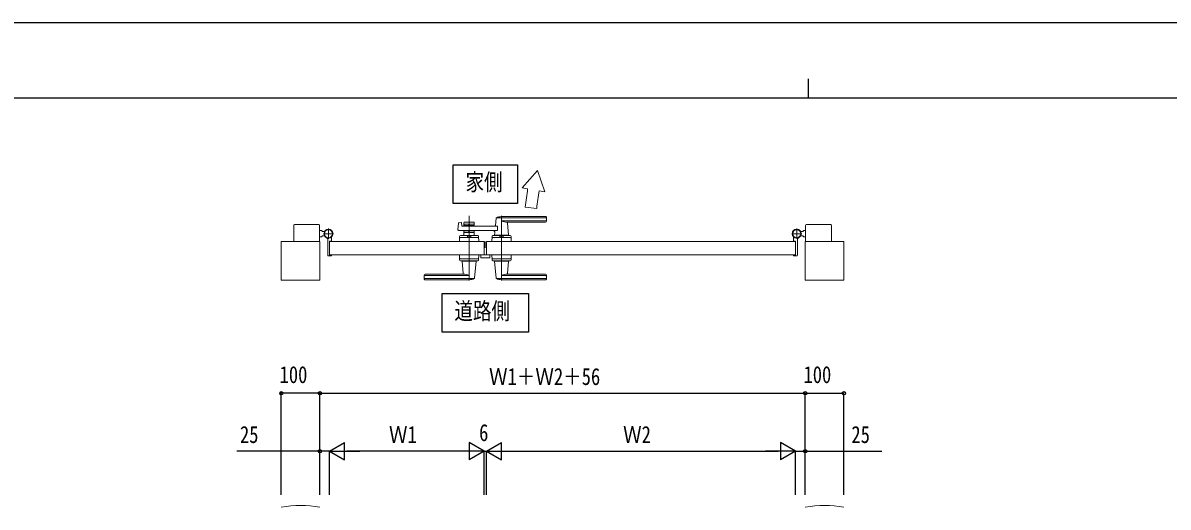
# Model space of a CAD drawing. Units: millimetres, scale not verified. Extents: x -4205 to 4205, y -2970 to 2970.
# Drawn here: x -2038 to 926, y 1718 to 2970 of the extents above; entities that cross this region are included whole.
import ezdxf
from ezdxf.enums import TextEntityAlignment as Align

# ---------------------------------------------------------------- set-up
doc = ezdxf.new("R2010")
doc.units = ezdxf.units.MM
doc.header["$LTSCALE"] = 12
for name, color, linetype in [('0-2_USER1', 3, 'Continuous'), ('0-3_YKK_12', 2, 'Continuous'), ('0-5_YKK_D', 6, 'Continuous'), ('0-6_YKK_ZWAK', 7, 'Continuous')]:
    doc.layers.add(name, color=color, linetype=linetype)
doc.layers.add('0-4_YKK_A1', color=4, linetype='Continuous', lineweight=18)
doc.styles.add('ＭＳ ゴシック', font='')
doc.styles.get('ＭＳ ゴシック').set_extended_font_data('MS Gothic')

msp = doc.modelspace()

# ---------------------------------------------------------------- linework, layer by layer
at = {"layer": '0-2_USER1'}
for points in [[(-924.18, 2503.35), (-924.18, 2603.35), (-757.78, 2603.35), (-757.78, 2503.35)], [(-952.98, 2170), (-952.98, 2270), (-728.98, 2270), (-728.98, 2170)]]:
    msp.add_lwpolyline(points, close=True, dxfattribs=at)
at = {"layer": '0-3_YKK_12'}
msp.add_line((-840.98, 2388), (-840.98, 2405), dxfattribs=at)
at = {"layer": '0-4_YKK_A1'}
for p, q in [((-705.52, 2588.24), (-745.74, 2543.72)), ((-705.52, 2588.24), (-686.65, 2533.31)), ((-731.4, 2541.2), (-745.74, 2543.72)), ((-686.65, 2533.31), (-701.43, 2535.91)), ((-707.86, 2490.33), (-737.7, 2493.51)), ((-882.98, 2471), (-882.98, 2304)), ((-813.03, 2465.39), (-814.73, 2446.31)), ((-683.98, 2465.98), (-812.77, 2465.98)), ((-798.98, 2471), (-798.98, 2304)), ((-683.98, 2469), (-798.98, 2469)), ((-682.98, 2457), (-682.98, 2468)), ((-1336.98, 2446.5), (-1336.98, 2405)), ((-1334.98, 2448.5), (-1271.98, 2448.5)), ((-1269.98, 2405), (-1269.98, 2446.5)), ((-1269.98, 2433.5), (-1264.98, 2433.5)), ((-1262.48, 2431), (-1264.98, 2433.5)), ((-1262.48, 2431), (-1256.79, 2431)), ((-1246.98, 2412), (-1246.98, 2438)), ((-911.81, 2435.66), (-910.59, 2451.07)), ((-909.08, 2452.85), (-903.66, 2454.2)), ((-902.42, 2453.28), (-902.03, 2445.45)), ((-809.42, 2444.5), (-901.03, 2444.5)), ((-896.48, 2453), (-896.48, 2444.5)), ((-896.48, 2450), (-869.48, 2450)), ((-896.48, 2433.5), (-896.48, 2420)), ((-871.48, 2455), (-894.48, 2455)), ((-894.48, 2446), (-885.39, 2446)), ((-894.48, 2432), (-885.39, 2432)), ((-883.33, 2447.65), (-884.69, 2446.29)), ((-883.33, 2430.35), (-884.69, 2431.71)), ((-882.62, 2447.65), (-881.27, 2446.29)), ((-882.62, 2430.35), (-881.27, 2431.71)), ((-880.56, 2446), (-871.48, 2446)), ((-880.56, 2432), (-871.48, 2432)), ((-869.48, 2453), (-869.48, 2444.5)), ((-869.48, 2433.5), (-869.48, 2420)), ((-683.98, 2458.33), (-798.98, 2458.33)), ((-684.98, 2455), (-784, 2455)), ((-783.81, 2452.81), (-781.01, 2421.32)), ((-34.98, 2412), (-34.98, 2438)), ((-19.48, 2431), (-25.17, 2431)), ((-19.48, 2431), (-16.98, 2433.5)), ((-11.98, 2433.5), (-16.98, 2433.5)), ((-11.98, 2405), (-11.98, 2446.5)), ((53.02, 2448.5), (-9.98, 2448.5)), ((55.02, 2446.5), (55.02, 2405)), ((-1269.98, 2416.5), (-1264.98, 2416.5)), ((-1262.48, 2419), (-1264.98, 2416.5)), ((-1262.48, 2419), (-1256.79, 2419)), ((-1233.98, 2425), (-1259.98, 2425)), ((-1248.98, 2410.06), (-1248.98, 2369.5)), ((-1243.98, 2405), (-1243.98, 2370)), ((-1243.68, 2405.3), (-1239.48, 2405.3)), ((-1238.98, 2405.8), (-1238.98, 2414.84)), ((-907.54, 2418.07), (-907.98, 2405)), ((-907.98, 2405), (-857.98, 2405)), ((-860.25, 2415), (-905.71, 2415)), ((-905.55, 2420), (-860.41, 2420)), ((-896.48, 2428), (-869.48, 2428)), ((-869.48, 2420), (-896.48, 2420)), ((-878.48, 2417.2), (-878.48, 2420)), ((-858.42, 2418.07), (-857.98, 2405)), ((-823.54, 2418.07), (-823.98, 2405)), ((-773.98, 2405), (-823.98, 2405)), ((-776.25, 2415), (-821.71, 2415)), ((-776.41, 2420), (-821.55, 2420)), ((-780.98, 2420.99), (-816.98, 2420.99)), ((-816.98, 2420), (-816.98, 2420.99)), ((-816.35, 2428.05), (-816.95, 2421.32)), ((-781.31, 2420.99), (-816.65, 2420.99)), ((-813.98, 2420.99), (-816.15, 2420.99)), ((-803.48, 2417.2), (-803.48, 2420)), ((-781.31, 2420.99), (-783.98, 2420.99)), ((-780.98, 2420), (-780.98, 2420.99)), ((-774.42, 2418.07), (-773.98, 2405)), ((-47.98, 2425), (-21.98, 2425)), ((-42.98, 2405.8), (-42.98, 2414.84)), ((-38.28, 2405.3), (-42.48, 2405.3)), ((-37.98, 2405), (-37.98, 2370)), ((-32.98, 2410.06), (-32.98, 2369.5)), ((-19.48, 2419), (-25.17, 2419)), ((-19.48, 2419), (-16.98, 2416.5)), ((-11.98, 2416.5), (-16.98, 2416.5)), ((-1246.98, 2367.5), (-1239.98, 2367.5)), ((-1243.68, 2369.7), (-1239.48, 2369.7)), ((-1238.98, 2369.2), (-1238.98, 2368.5)), ((-907.54, 2356.93), (-907.98, 2370)), ((-907.98, 2370), (-857.98, 2370)), ((-905.71, 2360), (-860.25, 2360)), ((-905.55, 2355), (-860.41, 2355)), ((-900.98, 2355), (-900.98, 2354)), ((-900.98, 2354), (-864.98, 2354)), ((-898.15, 2322.18), (-900.96, 2353.67)), ((-868.93, 2309.6), (-865.01, 2353.67)), ((-864.98, 2355), (-864.98, 2354)), ((-858.42, 2356.93), (-857.98, 2370)), ((-852.98, 2370), (-852.98, 2363.5)), ((-852.98, 2370), (-828.98, 2370)), ((-851.98, 2362.5), (-829.98, 2362.5)), ((-828.98, 2370), (-828.98, 2363.5)), ((-823.54, 2356.93), (-823.98, 2370)), ((-773.98, 2370), (-823.98, 2370)), ((-776.25, 2360), (-821.71, 2360)), ((-776.41, 2355), (-821.55, 2355)), ((-816.98, 2355), (-816.98, 2354)), ((-780.98, 2354), (-816.98, 2354)), ((-813.03, 2309.6), (-816.95, 2353.67)), ((-783.81, 2322.18), (-781, 2353.67)), ((-780.98, 2355), (-780.98, 2354)), ((-774.42, 2356.93), (-773.98, 2370)), ((-42.98, 2369.2), (-42.98, 2368.5)), ((-38.28, 2369.7), (-42.48, 2369.7)), ((-34.98, 2367.5), (-41.98, 2367.5)), ((-998.98, 2318), (-998.98, 2307)), ((-997.98, 2316.67), (-882.98, 2316.67)), ((-996.98, 2320), (-897.96, 2320)), ((-683.98, 2316.67), (-798.98, 2316.67)), ((-684.98, 2320), (-784, 2320)), ((-682.98, 2318), (-682.98, 2307)), ((-997.98, 2309.02), (-869.19, 2309.02)), ((-997.98, 2306), (-882.98, 2306)), ((-683.98, 2309.02), (-812.77, 2309.02)), ((-683.98, 2306), (-798.98, 2306))]:
    msp.add_line(p, q, dxfattribs=at)
for points in [[(-809.42, 2444.5), (-809.42, 2433.5), (-909.81, 2433.5)], [(-843.98, 2405), (-843.98, 2370), (-1243.98, 2370)], [(-843.98, 2405), (-1243.98, 2405), (-1243.98, 2370)], [(-878.48, 2417.2), (-887.48, 2417.2), (-887.48, 2420)], [(-837.98, 2405), (-837.98, 2370), (-37.98, 2370)], [(-837.98, 2405), (-37.98, 2405), (-37.98, 2370)], [(-803.48, 2417.2), (-794.48, 2417.2), (-794.48, 2420)]]:
    msp.add_lwpolyline(points, dxfattribs=at)
for points in [[(-1368.98, 2305), (-1268.98, 2305), (-1268.98, 2405), (-1368.98, 2405)], [(87.02, 2305), (-12.98, 2305), (-12.98, 2405), (87.02, 2405)]]:
    msp.add_lwpolyline(points, close=True, dxfattribs=at)
for centre, radius in [((-1246.98, 2425), 11.5), ((-1246.98, 2425), 10.35), ((-34.98, 2425), 11.5), ((-34.98, 2425), 10.35)]:
    msp.add_circle(centre, radius, dxfattribs=at)
for centre, radius, start, end in [((-8732.49, 3573.09), 8067.36, 352.30953, 352.65116), ((-38.37, 2419.01), 673.28, 170.00114, 173.91932), ((-812.04, 2465.31), 1, 113.30607, 174.91858), ((-798.98, 2435), 34, 90, 113.30607), ((-683.98, 2468), 1, 0, 90), ((-683.98, 2464.98), 1, 0, 90), ((-1334.98, 2446.5), 2, 90, 180), ((-1271.98, 2446.5), 2, 360, 90), ((-1246.98, 2425), 11.5, 321.98772, 244.89722), ((-909.81, 2435.5), 2, 175.49449, 270), ((-908.6, 2450.91), 2, 104.03624, 175.49449), ((-903.42, 2453.23), 1, 2.86241, 104.03624), ((-901.03, 2445.5), 1, 182.86241, 270), ((-894.48, 2453), 2, 90, 180), ((-894.48, 2448), 2, 180, 270), ((-894.48, 2430), 2, 90, 180), ((-885.39, 2447), 1, 270, 315), ((-885.39, 2431), 1, 45, 90), ((-882.98, 2447.29), 0.5, 45, 135), ((-880.56, 2447), 1, 225, 270), ((-880.56, 2431), 1, 90, 135), ((-871.48, 2453), 2, 0, 90), ((-871.48, 2448), 2, 270, 0), ((-871.48, 2430), 2, 0, 90), ((-821.33, 2428.49), 5, 354.91858, 90), ((-816.72, 2446.49), 2, 270, 354.91858), ((-785.19, 2484.98), 30, 242.63879, 272.27092), ((-781.82, 2453), 2, 90, 185.08142), ((-684.98, 2457), 2, 270, 0), ((-683.98, 2459.33), 1, 270, 0), ((-34.98, 2425), 11.5, 295.10278, 218.01228), ((-9.98, 2446.5), 2, 90, 180), ((53.02, 2446.5), 2, 0, 90), ((-1253.98, 2410.06), 5, 0.00002, 64.89722), ((-1243.68, 2405), 0.3, 90, 180), ((-1239.48, 2405.8), 0.5, 270, 360), ((-1233.98, 2414.84), 5, 141.98772, 180), ((-905.71, 2413), 2, 90, 178.09085), ((-905.55, 2418), 2, 90, 178.09085), ((-882.98, 2430.71), 0.5, 225, 315), ((-860.41, 2418), 2, 1.90915, 90), ((-860.25, 2413), 2, 1.90915, 90), ((-821.71, 2413), 2, 90, 178.09085), ((-821.55, 2418), 2, 90, 178.09085), ((-816.65, 2421.29), 0.3, 174.91858, 270), ((-781.31, 2421.29), 0.3, 270, 5.08142), ((-776.41, 2418), 2, 1.90915, 90), ((-776.25, 2413), 2, 1.90915, 90), ((-47.98, 2414.84), 5, 0, 38.01228), ((-42.48, 2405.8), 0.5, 180, 270), ((-38.28, 2405), 0.3, 0, 90), ((-27.98, 2410.06), 5, 115.10278, 179.99998), ((-1246.98, 2369.5), 2, 180, 270), ((-1243.68, 2370), 0.3, 180, 270), ((-1239.98, 2368.5), 1, 270, 360), ((-1239.48, 2369.2), 0.5, 360, 90), ((-905.71, 2362), 2, 181.90915, 270), ((-905.55, 2357), 2, 181.90915, 270), ((-900.66, 2353.7), 0.3, 90, 185.08142), ((-865.31, 2353.7), 0.3, 354.91858, 90), ((-860.41, 2357), 2, 270, 358.09085), ((-860.25, 2362), 2, 270, 358.09085), ((-851.98, 2363.5), 1, 180, 270), ((-829.98, 2363.5), 1, 270, 360), ((-821.71, 2362), 2, 181.90915, 270), ((-821.55, 2357), 2, 181.90915, 270), ((-816.65, 2353.7), 0.3, 90, 185.08142), ((-781.3, 2353.7), 0.3, 354.91858, 90), ((-776.41, 2357), 2, 270, 358.09085), ((-776.25, 2362), 2, 270, 358.09085), ((-42.48, 2369.2), 0.5, 90, 180), ((-41.98, 2368.5), 1, 180, 270), ((-38.28, 2370), 0.3, 270, 0), ((-34.98, 2369.5), 2, 270, 0), ((-996.98, 2318), 2, 90, 180), ((-997.98, 2315.67), 1, 90, 180), ((-900.15, 2322), 2, 270, 5.08142), ((-896.77, 2290.02), 30, 62.63879, 92.27092), ((-785.19, 2290.02), 30, 87.72908, 117.36121), ((-781.81, 2322), 2, 174.91858, 270), ((-684.98, 2318), 2, 0, 90), ((-683.98, 2315.67), 1, 0, 90), ((-997.98, 2310.02), 1, 180, 270), ((-997.98, 2307), 1, 180, 270), ((-882.98, 2340), 34, 270, 293.30607), ((-869.93, 2309.69), 1, 293.30607, 354.91858), ((-812.03, 2309.69), 1, 185.08142, 246.69393), ((-798.98, 2340), 34, 246.69393, 270), ((-683.98, 2310.02), 1, 270, 0), ((-683.98, 2307), 1, 270, 0), ((-1318.98, 1401.92), 320, 80.9989, 99.0011), ((37.02, 1401.92), 320, 80.9989, 99.0011)]:
    msp.add_arc(centre, radius, start, end, dxfattribs=at)
at = {"layer": '0-5_YKK_D'}
for p, q in [((-1368.98, 1749.54), (-1368.98, 2013.42)), ((-1268.98, 2012.42), (-1368.98, 2012.42)), ((-1268.98, 1749.54), (-1268.98, 2013.42)), ((-1268.98, 1749.54), (-1268.98, 2013.42)), ((-1268.98, 2012.42), (-12.98, 2012.42)), ((-12.98, 1749.54), (-12.98, 2013.42)), ((-12.98, 1749.54), (-12.98, 2013.42)), ((-12.98, 2012.42), (87.02, 2012.42)), ((87.02, 1749.54), (87.02, 2013.42)), ((-1243.98, 1862.42), (-1205.01, 1884.92)), ((-1205.01, 1839.92), (-1205.01, 1884.92)), ((-843.98, 1862.42), (-882.95, 1884.92)), ((-882.95, 1884.92), (-882.95, 1839.92)), ((-837.98, 1862.42), (-799.01, 1884.92)), ((-799.01, 1839.92), (-799.01, 1884.92)), ((-37.98, 1862.42), (-76.95, 1884.92)), ((-76.95, 1884.92), (-76.95, 1839.92)), ((-1268.98, 1749.54), (-1268.98, 1863.42)), ((-1243.98, 1749.54), (-1243.98, 1863.42)), ((-1243.98, 1749.54), (-1243.98, 1863.42)), ((-1243.98, 1862.42), (-1205.01, 1839.92)), ((-1243.98, 1862.42), (-1166.04, 1862.42)), ((-888.98, 1862.42), (-1198.98, 1862.42)), ((-843.98, 1862.42), (-921.92, 1862.42)), ((-843.98, 1862.42), (-882.95, 1839.92)), ((-843.98, 1862.42), (-860.98, 1862.42)), ((-843.98, 1749.54), (-843.98, 1863.42)), ((-843.98, 1749.54), (-843.98, 1863.42)), ((-843.98, 1862.42), (-837.98, 1862.42)), ((-837.98, 1749.54), (-837.98, 1863.42)), ((-837.98, 1749.54), (-837.98, 1863.42)), ((-837.98, 1862.42), (-820.98, 1862.42)), ((-837.98, 1862.42), (-799.01, 1839.92)), ((-837.98, 1862.42), (-760.04, 1862.42)), ((-792.98, 1862.42), (-82.98, 1862.42)), ((-37.98, 1862.42), (-115.92, 1862.42)), ((-37.98, 1862.42), (-76.95, 1839.92)), ((-37.98, 1749.54), (-37.98, 1863.42)), ((-37.98, 1749.54), (-37.98, 1863.42)), ((-12.98, 1749.54), (-12.98, 1863.42))]:
    msp.add_line(p, q, dxfattribs=at)
for points in [[(-1243.98, 1862.42), (-1268.98, 1862.42), (-1483.98, 1862.42)], [(-37.98, 1862.42), (-12.98, 1862.42), (184.97, 1862.42)]]:
    msp.add_lwpolyline(points, dxfattribs=at)
for centre in [(-1368.98, 2012.42), (-1268.98, 2012.42), (-1268.98, 2012.42), (-12.98, 2012.42), (-12.98, 2012.42), (87.02, 2012.42), (-1268.98, 1862.42), (-12.98, 1862.42)]:
    msp.add_circle(centre, 4.25, dxfattribs=at)
at = {"layer": '0-6_YKK_ZWAK'}
for p, q in [((-4.98, 2825), (-4.98, 2775)), ((3895.02, 2775), (-3904.98, 2775))]:
    msp.add_line(p, q, dxfattribs=at)
msp.add_lwpolyline([(-4205, -2970), (4205, -2970), (4205, 2970), (-4205, 2970)], close=True, dxfattribs=at)

# ---------------------------------------------------------------- texts
at = {"layer": '0-2_USER1', "style": 'ＭＳ ゴシック', "width": 0.8}
for s, p in [('家側', (-892.18, 2523.35)), ('道路側', (-920.98, 2190))]:
    msp.add_text(s, height=43.99, dxfattribs=at).set_placement(p, align=Align.BOTTOM_LEFT)
at = {"layer": '0-5_YKK_D', "style": 'ＭＳ ゴシック', "width": 0.8}
for s, p in [('100', (-1373.38, 2025.42)), ('Ｗ1＋Ｗ2＋56', (-831.38, 2020.42)), ('100', (-17.38, 2025.42)), ('25', (-1475.98, 1870.42)), ('Ｗ1', (-1090.38, 1870.42)), ('6', (-856.98, 1875.42)), ('Ｗ2', (-484.38, 1870.42)), ('25', (106.57, 1870.42))]:
    msp.add_text(s, height=43.99, dxfattribs=at).set_placement(p, align=Align.BOTTOM_LEFT)

doc.saveas('drawing.dxf')
